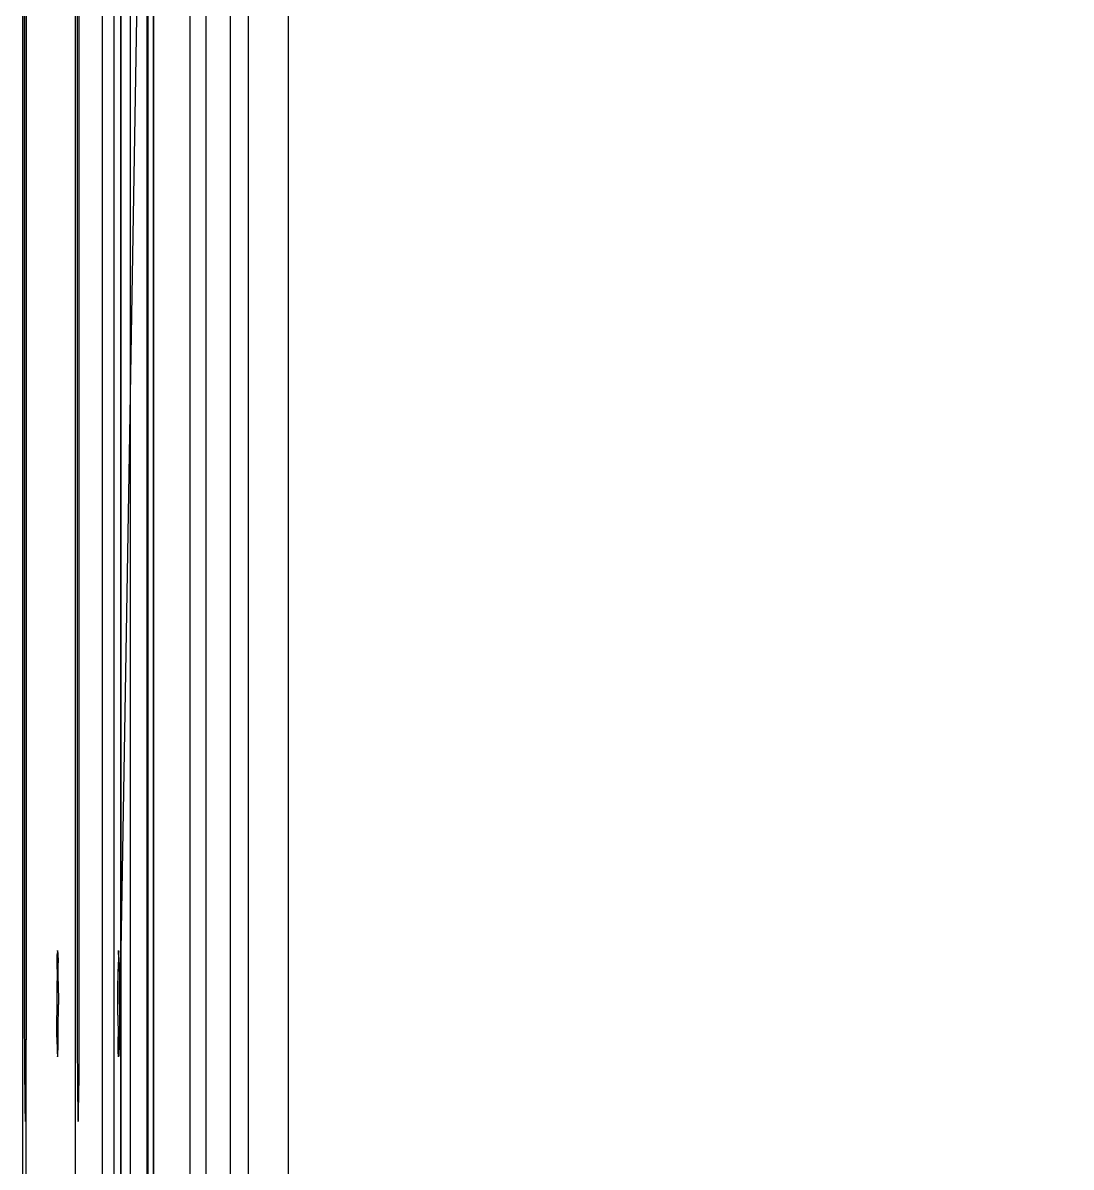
# Model space of a CAD drawing. Extents: x 2903 to 3133, y -1117 to -811.
# Drawn here: x 2903.1 to 2972.4, y -962 to -886.4 of the extents above; entities that cross this region are included whole.
import ezdxf

# ---------------------------------------------------------------- set-up
doc = ezdxf.new("R2010")
doc.units = 0
doc.header["$MEASUREMENT"] = 0
for name, color, linetype in [('Layer1', 252, 'CONTINUOUS'), ('Layer2', 252, 'CONTINUOUS'), ('Layer3', 254, 'CONTINUOUS')]:
    doc.layers.add(name, color=color, linetype=linetype)

msp = doc.modelspace()

# ---------------------------------------------------------------- linework, layer by layer
at = {"layer": 'Layer1', "linetype": 'Continuous'}
for points, invisible_edges in [([(2903.231, -950.97, 219.993), (2903.231, -813.881, 219.993), (2903.305, -813.881, 220.379), (2903.305, -950.97, 220.379)], 15), ([(2903.305, -950.97, 220.379), (2903.305, -813.881, 220.379), (2903.522, -813.881, 220.708), (2903.522, -950.97, 220.708)], 15), ([(2903.849, -950.97, 220.928), (2903.522, -950.97, 220.708), (2903.522, -813.881, 220.708), (2903.849, -813.881, 220.928)], 15), ([(2903.849, -813.881, 220.928), (2904.235, -813.881, 221.005), (2904.235, -950.97, 221.005), (2903.849, -950.97, 220.928)], 15), ([(2904.235, -813.881, 221.005), (2909.609, -845.086, 221.005), (2909.609, -1082.669, 221.005), (2904.235, -1113.873, 221.005)], 15), ([(2904.235, -950.97, 221.005), (2908.233, -950.97, 221.005), (2908.233, -813.881, 221.005), (2904.235, -813.881, 221.005)], 15), ([(2903.371, -829.869, 203.928), (2903.231, -829.869, 219.993), (2903.231, -950.97, 219.993), (2903.371, -950.97, 203.928)], 5), ([(2903.508, -829.816, 203.429), (2903.371, -829.869, 203.928), (2903.508, -950.97, 203.429), (2903.668, -950.97, 203.223)], 15), ([(2903.508, -950.97, 203.429), (2903.371, -950.97, 203.928), (2903.371, -829.869, 203.928)], 15), ([(2903.876, -829.778, 203.065), (2903.508, -829.816, 203.429), (2904.007, -950.97, 203.002), (2904.375, -950.97, 202.932)], 15), ([(2904.007, -950.97, 203.002), (2903.876, -950.97, 203.065), (2903.508, -829.816, 203.429)], 15), ([(2903.508, -829.816, 203.429), (2903.876, -950.97, 203.065), (2903.668, -950.97, 203.223)], 15), ([(2904.375, -950.97, 202.932), (2907.238, -949.619, 202.932), (2904.375, -829.763, 202.932), (2903.876, -829.778, 203.065)], 15), ([(2907.238, -949.619, 202.932), (2909.089, -949.619, 202.932), (2909.089, -829.763, 202.932), (2904.375, -829.763, 202.932)], 15), ([(2906.864, -829.869, 203.928), (2906.724, -829.869, 219.993), (2906.724, -950.97, 219.993), (2906.864, -950.97, 203.928)], 5), ([(2939.888, -831.975, 2.257), (2920.979, -964.024, 2.257), (2920.98, -926.121, 2.257)], 15), ([(2939.888, -831.975, 2.257), (2939.888, -1095.783, 2.257), (2920.979, -964.024, 2.257)], 15), ([(2939.888, -831.975, 2.257), (2920.98, -926.121, 2.257), (2920.983, -849.929, 2.257)], 15), ([(2939.888, -1095.783, 2.257), (2939.888, -831.975, 2.257), (2959.809, -831.975, 2.257)], 15), ([(2959.809, -831.975, 2.257), (2959.809, -1095.783, 2.257), (2939.888, -1095.783, 2.257)], 15), ([(2959.809, -1095.783, 2.257), (3018.231, -831.974, 2.257), (2959.809, -831.975, 2.257)], 15), ([(3018.231, -831.974, 2.257), (3018.231, -1095.783, 2.257), (2959.809, -1095.783, 2.257)], 15), ([(2913.652, -1087.048, 130.484), (2911.752, -1084.537, 192.624), (2911.752, -843.256, 192.624), (2913.652, -840.821, 130.482)], 15), ([(2914.739, -843.13, 127.493), (2913.652, -840.821, 130.482), (2913.652, -1087.048, 130.484), (2914.739, -1084.623, 127.493)], 15), ([(2909.337, -1082.669, 202.631), (2909.337, -845.086, 202.631), (2904.644, -843.881, 202.631)], 15), ([(2909.337, -845.086, 202.631), (2911.752, -843.256, 192.624), (2911.752, -1084.537, 192.624), (2909.337, -1082.669, 202.631)], 15), ([(2916.297, -845.741, 88.684), (2916.297, -1082.011, 88.684), (2914.739, -1084.623, 127.493), (2914.739, -843.13, 127.493)], 15), ([(2908.233, -950.97, 221.005), (2908.62, -950.97, 220.928), (2908.583, -844.705, 220.943), (2908.233, -844.705, 221.005)], 15), ([(2908.583, -844.705, 220.943), (2908.946, -844.705, 220.708), (2908.946, -950.97, 220.708), (2908.62, -950.97, 220.928)], 15), ([(2908.946, -950.97, 220.708), (2909.164, -950.97, 220.38), (2909.178, -844.705, 220.342), (2908.946, -844.705, 220.708)], 15), ([(2909.178, -844.705, 220.342), (2909.237, -844.705, 219.993), (2909.237, -950.97, 219.993), (2909.164, -950.97, 220.379)], 15), ([(2909.467, -947.693, 212.038), (2909.333, -947.693, 202.361), (2909.337, -845.086, 202.631), (2911.345, -845.087, 221.005)], 15), ([(2911.345, -845.087, 221.005), (2909.609, -947.694, 221.005), (2909.467, -947.693, 212.038)], 15), ([(2909.609, -845.086, 221.005), (2911.345, -845.087, 221.005), (2909.609, -947.694, 221.005)], 13), ([(2917.454, -1081.653, 84.87), (2916.297, -1082.011, 88.684), (2916.297, -845.741, 88.684), (2917.454, -846.099, 84.87)], 15), ([(2918.986, -1079.086, 46.709), (2918.986, -848.667, 46.709), (2917.454, -846.099, 84.87), (2917.454, -1081.653, 84.87)], 15), ([(2920.25, -848.536, 42.807), (2918.986, -848.667, 46.709), (2918.986, -1079.086, 46.709), (2920.25, -1079.217, 42.807)], 15), ([(2920.25, -848.536, 42.691), (2920.25, -1079.217, 42.691), (2920.983, -1077.826, 21.083), (2920.983, -849.926, 21.083)], 15), ([(2920.983, -849.926, 2.257), (2920.983, -1077.826, 2.257), (2920.983, -1077.826, 21.083), (2920.983, -849.926, 21.083)], 15), ([(2909.427, -948.929, 209.365), (2905.393, -948.941, 209.365), (2905.412, -947.971, 210.705), (2909.447, -947.959, 210.705)], 5), ([(2905.412, -947.971, 210.705), (2909.447, -947.959, 210.705), (2909.466, -947.696, 212.037), (2905.432, -947.708, 212.037)], 5), ([(2909.466, -947.696, 212.037), (2909.48, -947.816, 212.948), (2905.446, -947.828, 212.948), (2905.432, -947.708, 212.037)], 10), ([(2909.48, -947.816, 212.948), (2905.446, -947.828, 212.948), (2905.465, -948.507, 214.267), (2909.5, -948.494, 214.267)], 5), ([(2905.843, -980.376, 202.631), (2905.923, -977.625, 208.608), (2905.923, -950.445, 208.608), (2905.84, -947.693, 202.361)], 15), ([(2906.116, -980.352, 221.005), (2906.116, -947.694, 221.005), (2906.026, -951.164, 215.552), (2906.026, -976.906, 215.552)], 15), ([(2909.337, -980.376, 202.631), (2909.416, -977.625, 208.608), (2909.416, -950.445, 208.608), (2909.333, -947.693, 202.361)], 15), ([(2909.333, -947.693, 202.361), (2909.333, -947.693, 202.361), (2909.416, -950.445, 208.608), (2909.427, -949.007, 209.298)], 15), ([(2909.467, -947.693, 212.038), (2909.444, -948.061, 210.472), (2909.427, -949.007, 209.298), (2909.333, -947.693, 202.361)], 15), ([(2909.467, -947.693, 212.038), (2909.48, -947.795, 212.876), (2909.499, -948.474, 214.247), (2909.609, -947.694, 221.005)], 15), ([(2909.499, -948.474, 214.247), (2909.513, -949.559, 215.141), (2909.519, -951.164, 215.552), (2909.609, -947.694, 221.005)], 15), ([(2909.609, -980.352, 221.005), (2909.609, -947.694, 221.005), (2909.519, -951.164, 215.552), (2909.519, -976.906, 215.552)], 14), ([(2905.393, -948.941, 209.365), (2905.381, -950.457, 208.608), (2909.416, -950.445, 208.608), (2909.427, -948.929, 209.365)], 10), ([(2909.5, -948.494, 214.267), (2909.514, -949.726, 215.223), (2905.479, -949.738, 215.223), (2905.465, -948.507, 214.267)], 10), ([(2907.237, -952.208, 203.018), (2907.238, -949.619, 202.932), (2904.375, -950.97, 202.932), (2904.374, -952.734, 203.111)], 15), ([(2909.519, -951.254, 215.551), (2909.514, -949.726, 215.223), (2905.479, -949.738, 215.223), (2905.484, -951.266, 215.551)], 10), ([(2909.089, -952.613, 202.981), (2907.237, -952.208, 203.018), (2909.089, -949.619, 202.932)], 15), ([(2907.237, -952.208, 203.018), (2907.237, -952.208, 203.018), (2909.089, -949.619, 202.932)], 15), ([(2907.237, -952.208, 203.018), (2907.238, -949.619, 202.932), (2909.089, -949.619, 202.932)], 15), ([(2905.381, -950.457, 208.608), (2905.381, -951.985, 208.607), (2909.416, -951.973, 208.607), (2909.416, -950.445, 208.608)], 10), ([(2903.305, -950.97, 220.379), (2903.231, -950.97, 219.993), (2903.232, -952.687, 219.807), (2903.3, -952.61, 220.199)], 15), ([(2903.231, -950.97, 219.993), (2903.232, -952.687, 219.807), (2903.369, -952.767, 204.131), (2903.371, -950.97, 203.928)], 10), ([(2903.522, -950.97, 220.708), (2903.305, -950.97, 220.379), (2903.3, -952.61, 220.199), (2903.523, -952.677, 220.536)], 15), ([(2903.369, -952.767, 204.131), (2903.371, -950.97, 203.928), (2903.443, -952.61, 203.726)], 15), ([(2903.443, -952.61, 203.726), (2903.371, -950.97, 203.928), (2903.508, -950.97, 203.429)], 15), ([(2903.443, -952.61, 203.726), (2903.508, -950.97, 203.429), (2903.667, -952.676, 203.396)], 15), ([(2903.668, -950.97, 203.223), (2903.508, -950.97, 203.429), (2903.667, -952.676, 203.396)], 15), ([(2903.849, -950.97, 220.928), (2903.865, -952.721, 220.757), (2903.523, -952.677, 220.536), (2903.522, -950.97, 220.708)], 15), ([(2903.876, -950.97, 203.065), (2903.667, -952.676, 203.396), (2904.006, -952.72, 203.179)], 15), ([(2903.667, -952.676, 203.396), (2903.668, -950.97, 203.223), (2903.876, -950.97, 203.065)], 15), ([(2904.235, -950.97, 221.005), (2904.236, -952.734, 220.827), (2903.865, -952.721, 220.757), (2903.849, -950.97, 220.928)], 15), ([(2904.006, -952.72, 203.179), (2903.876, -950.97, 203.065), (2904.007, -950.97, 203.002)], 15), ([(2904.007, -950.97, 203.002), (2904.006, -952.72, 203.179), (2904.374, -952.734, 203.111)], 15), ([(2904.007, -950.97, 203.002), (2904.375, -950.97, 202.932), (2904.374, -952.734, 203.111)], 15), ([(2908.233, -950.97, 221.005), (2908.232, -952.734, 220.827), (2904.236, -952.734, 220.827), (2904.235, -950.97, 221.005)], 15), ([(2909.519, -951.254, 215.551), (2909.513, -952.859, 215.141), (2905.478, -952.871, 215.141), (2905.484, -951.266, 215.551)], 10), ([(2906.021, -952.692, 215.223), (2906.026, -951.164, 215.552), (2906.026, -976.882, 215.552), (2906.021, -975.354, 215.223)], 15), ([(2906.724, -950.97, 219.993), (2906.726, -952.687, 219.807), (2906.862, -952.767, 204.131), (2906.864, -950.97, 203.928)], 10), ([(2908.62, -950.97, 220.928), (2908.603, -952.721, 220.757), (2908.232, -952.734, 220.827), (2908.233, -950.97, 221.005)], 15), ([(2908.946, -950.97, 220.708), (2908.945, -952.677, 220.536), (2908.603, -952.721, 220.757), (2908.62, -950.97, 220.928)], 15), ([(2908.945, -952.677, 220.536), (2909.168, -952.61, 220.199), (2909.164, -950.97, 220.379), (2908.946, -950.97, 220.708)], 15), ([(2909.168, -952.61, 220.199), (2909.236, -952.687, 219.807), (2909.237, -950.97, 219.993), (2909.164, -950.97, 220.379)], 15), ([(2909.514, -952.692, 215.223), (2909.519, -951.164, 215.552), (2909.519, -976.882, 215.552), (2909.514, -975.354, 215.223)], 15), ([(2909.416, -951.973, 208.607), (2909.427, -953.411, 209.298), (2905.392, -953.423, 209.298), (2905.381, -951.985, 208.607)], 10), ([(2905.934, -974.58, 209.366), (2905.923, -976.096, 208.608), (2905.923, -951.973, 208.608), (2905.934, -953.489, 209.366)], 15), ([(2909.427, -974.58, 209.366), (2909.416, -976.096, 208.608), (2909.416, -951.973, 208.608), (2909.427, -953.489, 209.366)], 15), ([(2903.3, -952.61, 220.199), (2903.232, -952.687, 219.807), (2903.238, -954.401, 219.223), (2903.304, -954.185, 219.717)], 15), ([(2903.232, -952.687, 219.807), (2903.238, -954.401, 219.223), (2903.364, -954.475, 204.733), (2903.369, -952.767, 204.131)], 10), ([(2903.304, -954.185, 219.717), (2903.527, -954.316, 220.034), (2903.523, -952.677, 220.536), (2903.3, -952.61, 220.199)], 15), ([(2903.364, -954.475, 204.733), (2903.438, -954.184, 204.207), (2903.369, -952.767, 204.131)], 15), ([(2903.438, -954.184, 204.207), (2903.369, -952.767, 204.131), (2903.443, -952.61, 203.726)], 15), ([(2903.663, -954.313, 203.896), (2903.438, -954.184, 204.207), (2903.443, -952.61, 203.726)], 15), ([(2903.663, -954.313, 203.896), (2903.443, -952.61, 203.726), (2903.667, -952.676, 203.396)], 15), ([(2903.527, -954.316, 220.034), (2903.869, -954.401, 220.243), (2903.865, -952.721, 220.757), (2903.523, -952.677, 220.536)], 15), ([(2903.667, -952.676, 203.396), (2903.663, -954.313, 203.896), (2904.002, -954.399, 203.693)], 15), ([(2904.002, -954.399, 203.693), (2903.667, -952.676, 203.396), (2904.006, -952.72, 203.179)], 15), ([(2903.865, -952.721, 220.757), (2904.236, -952.734, 220.827), (2904.24, -954.427, 220.309), (2903.869, -954.401, 220.243)], 15), ([(2904.002, -954.399, 203.693), (2904.372, -953.421, 203.278), (2904.006, -952.72, 203.179)], 15), ([(2904.372, -953.421, 203.278), (2904.006, -952.72, 203.179), (2904.374, -952.734, 203.111)], 15), ([(2908.232, -952.734, 220.827), (2908.228, -954.427, 220.309), (2904.24, -954.427, 220.309), (2904.236, -952.734, 220.827)], 15), ([(2907.237, -952.208, 203.018), (2904.374, -952.734, 203.111), (2904.372, -953.421, 203.278), (2907.235, -953.423, 203.272)], 15), ([(2906.021, -975.354, 215.223), (2906.006, -974.122, 214.268), (2906.006, -953.923, 214.268), (2906.021, -952.692, 215.223)], 15), ([(2906.726, -952.687, 219.807), (2906.731, -954.401, 219.223), (2906.857, -954.475, 204.733), (2906.862, -952.767, 204.131)], 10), ([(2907.228, -955.331, 204.054), (2908.102, -955.331, 204.054), (2909.089, -952.613, 202.981), (2907.232, -954.345, 203.586)], 15), ([(2909.089, -952.613, 202.981), (2907.235, -953.423, 203.272), (2907.232, -954.345, 203.586)], 15), ([(2907.235, -953.423, 203.272), (2907.237, -952.208, 203.018), (2909.089, -952.613, 202.981)], 15), ([(2908.102, -955.331, 204.054), (2908.209, -955.325, 204.058), (2908.606, -955.194, 204.135), (2909.089, -952.613, 202.981)], 15), ([(2908.599, -954.401, 220.243), (2908.228, -954.427, 220.309), (2908.232, -952.734, 220.827), (2908.603, -952.721, 220.757)], 15), ([(2908.945, -952.677, 220.536), (2908.603, -952.721, 220.757), (2908.599, -954.401, 220.243), (2908.941, -954.316, 220.034)], 15), ([(2908.606, -955.194, 204.135), (2908.813, -955.032, 204.23), (2908.955, -954.85, 204.337), (2909.089, -952.613, 202.981)], 15), ([(2909.168, -952.61, 220.199), (2908.945, -952.677, 220.536), (2908.941, -954.316, 220.034), (2909.164, -954.185, 219.717)], 15), ([(2908.955, -954.85, 204.337), (2909.104, -954.309, 204.655), (2909.089, -952.613, 202.981)], 15), ([(2909.164, -954.185, 219.717), (2909.231, -954.401, 219.223), (2909.236, -952.687, 219.807), (2909.168, -952.61, 220.199)], 15), ([(2909.514, -975.354, 215.223), (2909.5, -974.122, 214.268), (2909.5, -953.923, 214.268), (2909.514, -952.692, 215.223)], 15), ([(2904.002, -954.399, 203.693), (2904.372, -953.421, 203.278), (2904.37, -954.427, 203.628)], 15), ([(2904.37, -954.427, 203.628), (2907.232, -954.345, 203.586), (2907.235, -953.423, 203.272), (2904.372, -953.421, 203.278)], 15), ([(2909.444, -954.357, 210.472), (2909.427, -953.411, 209.298), (2905.392, -953.423, 209.298), (2905.409, -954.369, 210.472)], 10), ([(2909.513, -952.859, 215.141), (2909.499, -953.944, 214.246), (2905.465, -953.956, 214.246), (2905.478, -952.871, 215.141)], 10), ([(2905.934, -974.556, 209.366), (2905.954, -973.586, 210.706), (2905.954, -954.459, 210.706), (2905.934, -953.489, 209.366)], 15), ([(2909.427, -974.556, 209.366), (2909.447, -973.586, 210.706), (2909.447, -954.459, 210.706), (2909.427, -953.489, 209.366)], 15), ([(2903.304, -954.185, 219.717), (2903.238, -954.401, 219.223), (2903.246, -955.94, 218.27), (2903.311, -955.638, 218.944)], 15), ([(2903.527, -954.316, 220.034), (2903.304, -954.185, 219.717), (2903.311, -955.638, 218.944), (2903.534, -955.827, 219.23)], 15), ([(2903.438, -954.184, 204.207), (2903.364, -954.475, 204.733), (2903.356, -956.004, 205.701), (2903.432, -955.636, 204.98)], 15), ([(2903.438, -954.184, 204.207), (2903.432, -955.636, 204.98), (2903.656, -955.824, 204.7), (2903.663, -954.313, 203.896)], 15), ([(2909.48, -954.623, 212.876), (2905.445, -954.635, 212.876), (2905.465, -953.956, 214.246), (2909.499, -953.944, 214.246)], 5), ([(2905.987, -954.602, 212.948), (2906.006, -953.923, 214.268), (2906.006, -974.122, 214.268), (2905.987, -973.444, 212.948)], 15), ([(2908.934, -955.827, 219.23), (2909.157, -955.638, 218.944), (2909.164, -954.185, 219.717), (2908.941, -954.316, 220.034)], 15), ([(2909.157, -955.638, 218.944), (2909.222, -955.94, 218.27), (2909.231, -954.401, 219.223), (2909.164, -954.185, 219.717)], 15), ([(2909.48, -954.602, 212.948), (2909.5, -953.923, 214.268), (2909.5, -974.122, 214.268), (2909.48, -973.444, 212.948)], 15), ([(2903.238, -954.401, 219.223), (2903.246, -955.94, 218.27), (2903.356, -956.004, 205.701), (2903.364, -954.475, 204.733)], 10), ([(2903.869, -954.401, 220.243), (2903.527, -954.316, 220.034), (2903.534, -955.827, 219.23), (2903.876, -955.951, 219.418)], 15), ([(2903.656, -955.824, 204.7), (2903.995, -955.949, 204.517), (2904.002, -954.399, 203.693), (2903.663, -954.313, 203.896)], 15), ([(2904.247, -955.989, 219.478), (2904.24, -954.427, 220.309), (2903.869, -954.401, 220.243), (2903.876, -955.951, 219.418)], 15), ([(2903.995, -955.949, 204.517), (2904.363, -955.989, 204.46), (2904.37, -954.427, 203.628), (2904.002, -954.399, 203.693)], 15), ([(2908.222, -955.989, 219.478), (2908.228, -954.427, 220.309), (2904.24, -954.427, 220.309), (2904.247, -955.989, 219.478)], 15), ([(2907.228, -955.331, 204.054), (2904.363, -955.989, 204.46), (2904.37, -954.427, 203.628), (2907.232, -954.345, 203.586)], 15), ([(2909.467, -954.725, 212.037), (2909.444, -954.357, 210.472), (2905.409, -954.369, 210.472), (2905.432, -954.737, 212.037)], 10), ([(2905.432, -954.737, 212.037), (2905.445, -954.635, 212.876), (2909.48, -954.623, 212.876), (2909.467, -954.725, 212.037)], 10), ([(2905.954, -954.459, 210.706), (2905.973, -954.722, 212.038), (2905.973, -973.324, 212.038), (2905.954, -973.586, 210.706)], 15), ([(2905.973, -973.324, 212.038), (2905.987, -973.444, 212.948), (2905.987, -954.602, 212.948), (2905.973, -954.722, 212.038)], 15), ([(2906.731, -954.401, 219.223), (2906.739, -955.94, 218.27), (2906.849, -956.004, 205.701), (2906.857, -954.475, 204.733)], 10), ([(2908.593, -955.951, 219.418), (2908.599, -954.401, 220.243), (2908.228, -954.427, 220.309), (2908.222, -955.989, 219.478)], 15), ([(2908.812, -955.781, 204.669), (2908.473, -955.904, 204.485), (2908.606, -955.194, 204.135), (2908.813, -955.032, 204.23)], 15), ([(2908.593, -955.951, 219.418), (2908.934, -955.827, 219.23), (2908.941, -954.316, 220.034), (2908.599, -954.401, 220.243)], 15), ([(2909.036, -955.594, 204.95), (2908.812, -955.781, 204.669), (2908.813, -955.032, 204.23), (2908.955, -954.85, 204.337)], 15), ([(2909.112, -955.879, 205.603), (2909.104, -954.309, 204.655), (2908.955, -954.85, 204.337)], 15), ([(2909.112, -955.879, 205.603), (2909.036, -955.594, 204.95), (2908.955, -954.85, 204.337)], 15), ([(2909.447, -954.459, 210.706), (2909.466, -954.722, 212.038), (2909.466, -973.324, 212.038), (2909.447, -973.586, 210.706)], 15), ([(2909.466, -973.324, 212.038), (2909.48, -973.444, 212.948), (2909.48, -954.602, 212.948), (2909.466, -954.722, 212.038)], 15), ([(2903.311, -955.638, 218.944), (2903.246, -955.94, 218.27), (2903.257, -957.227, 216.997)], 15), ([(2903.311, -955.638, 218.944), (2903.32, -956.912, 217.903), (2903.331, -957.953, 216.627), (2903.257, -957.227, 216.997)], 15), ([(2903.311, -955.638, 218.944), (2903.534, -955.827, 219.23), (2903.543, -957.153, 218.146), (2903.32, -956.912, 217.903)], 15), ([(2903.423, -956.91, 206.021), (2903.356, -956.004, 205.701), (2903.432, -955.636, 204.98)], 15), ([(2903.656, -955.824, 204.7), (2903.647, -957.15, 205.782), (2903.423, -956.91, 206.021), (2903.432, -955.636, 204.98)], 15), ([(2908.105, -955.944, 204.428), (2908.102, -955.331, 204.054), (2904.363, -955.989, 204.46), (2904.354, -957.36, 205.579)], 15), ([(2908.102, -955.331, 204.054), (2907.228, -955.331, 204.054), (2904.363, -955.989, 204.46)], 15), ([(2908.105, -955.944, 204.428), (2908.102, -955.331, 204.054), (2908.209, -955.325, 204.058)], 15), ([(2908.473, -955.904, 204.485), (2908.105, -955.944, 204.428), (2908.209, -955.325, 204.058), (2908.606, -955.194, 204.135)], 15), ([(2908.473, -955.904, 204.485), (2908.812, -955.781, 204.669), (2908.822, -957.15, 205.782), (2908.482, -957.308, 205.627)], 15), ([(2909.036, -955.594, 204.95), (2909.046, -956.91, 206.021), (2908.822, -957.15, 205.782), (2908.812, -955.781, 204.669)], 15), ([(2909.148, -956.912, 217.903), (2908.925, -957.153, 218.146), (2908.934, -955.827, 219.23), (2909.157, -955.638, 218.944)], 15), ([(2909.036, -955.594, 204.95), (2909.036, -955.594, 204.95), (2909.112, -955.879, 205.603), (2909.046, -956.91, 206.021)], 15), ([(2909.211, -957.227, 216.997), (2909.137, -957.953, 216.627), (2909.148, -956.912, 217.903), (2909.157, -955.638, 218.944)], 15), ([(2909.211, -957.227, 216.997), (2909.211, -957.227, 216.997), (2909.222, -955.94, 218.27), (2909.157, -955.638, 218.944)], 15), ([(2903.246, -955.94, 218.27), (2903.257, -957.227, 216.997), (2903.344, -957.278, 206.988), (2903.356, -956.004, 205.701)], 10), ([(2903.344, -957.278, 206.988), (2903.412, -957.951, 207.295), (2903.423, -956.91, 206.021), (2903.356, -956.004, 205.701)], 15), ([(2903.534, -955.827, 219.23), (2903.876, -955.951, 219.418), (2903.885, -957.311, 218.307), (2903.543, -957.153, 218.146)], 15), ([(2903.986, -957.308, 205.627), (2903.647, -957.15, 205.782), (2903.656, -955.824, 204.7), (2903.995, -955.949, 204.517)], 15), ([(2903.876, -955.951, 219.418), (2904.247, -955.989, 219.478), (2904.255, -957.36, 218.359), (2903.885, -957.311, 218.307)], 15), ([(2904.363, -955.989, 204.46), (2903.995, -955.949, 204.517), (2903.986, -957.308, 205.627), (2904.354, -957.36, 205.579)], 15), ([(2904.255, -957.36, 218.359), (2904.247, -955.989, 219.478), (2908.222, -955.989, 219.478), (2908.213, -957.36, 218.359)], 15), ([(2904.354, -957.36, 205.579), (2904.344, -958.479, 206.951), (2908.114, -957.36, 205.579), (2908.105, -955.944, 204.428)], 15), ([(2906.739, -955.94, 218.27), (2906.75, -957.227, 216.997), (2906.837, -957.278, 206.988), (2906.849, -956.004, 205.701)], 10), ([(2908.114, -957.36, 205.579), (2908.482, -957.308, 205.627), (2908.473, -955.904, 204.485), (2908.105, -955.944, 204.428)], 15), ([(2908.584, -957.311, 218.307), (2908.213, -957.36, 218.359), (2908.222, -955.989, 219.478), (2908.593, -955.951, 219.418)], 15), ([(2908.925, -957.153, 218.146), (2908.584, -957.311, 218.307), (2908.593, -955.951, 219.418), (2908.934, -955.827, 219.23)], 15), ([(2909.112, -955.879, 205.603), (2909.046, -956.91, 206.021), (2909.057, -957.951, 207.295), (2909.124, -957.278, 206.988)], 15), ([(2903.257, -957.227, 216.997), (2903.331, -957.953, 216.627), (2903.344, -958.725, 215.173), (2903.27, -958.196, 215.467)], 15), ([(2903.257, -957.227, 216.997), (2903.27, -958.196, 215.467), (2903.331, -958.232, 208.527), (2903.344, -957.278, 206.988)], 10), ([(2903.32, -956.912, 217.903), (2903.543, -957.153, 218.146), (2903.554, -958.236, 216.819), (2903.331, -957.953, 216.627)], 15), ([(2903.399, -958.724, 208.749), (2903.331, -958.232, 208.527), (2903.344, -957.278, 206.988), (2903.412, -957.951, 207.295)], 15), ([(2903.412, -957.951, 207.295), (2903.636, -958.233, 207.109), (2903.647, -957.15, 205.782), (2903.423, -956.91, 206.021)], 15), ([(2903.543, -957.153, 218.146), (2903.885, -957.311, 218.307), (2903.895, -958.421, 216.946), (2903.554, -958.236, 216.819)], 15), ([(2903.636, -958.233, 207.109), (2903.975, -958.419, 206.987), (2903.986, -957.308, 205.627), (2903.647, -957.15, 205.782)], 15), ([(2904.344, -958.479, 206.951), (2903.975, -958.419, 206.987), (2903.986, -957.308, 205.627), (2904.354, -957.36, 205.579)], 15), ([(2906.75, -957.227, 216.997), (2906.763, -958.196, 215.467), (2906.824, -958.232, 208.527), (2906.837, -957.278, 206.988)], 10), ([(2908.114, -957.36, 205.579), (2908.482, -957.308, 205.627), (2908.493, -958.419, 206.987), (2908.124, -958.479, 206.951)], 15), ([(2908.822, -957.15, 205.782), (2908.482, -957.308, 205.627), (2908.493, -958.419, 206.987), (2908.833, -958.233, 207.109)], 15), ([(2908.914, -958.236, 216.819), (2908.573, -958.421, 216.946), (2908.584, -957.311, 218.307), (2908.925, -957.153, 218.146)], 15), ([(2909.046, -956.91, 206.021), (2908.822, -957.15, 205.782), (2908.833, -958.233, 207.109), (2909.057, -957.951, 207.295)], 15), ([(2909.137, -957.953, 216.627), (2908.914, -958.236, 216.819), (2908.925, -957.153, 218.146), (2909.148, -956.912, 217.903)], 15), ([(2909.057, -957.951, 207.295), (2909.124, -957.278, 206.988), (2909.137, -958.232, 208.527), (2909.069, -958.724, 208.749)], 15), ([(2909.198, -958.196, 215.467), (2909.125, -958.725, 215.173), (2909.137, -957.953, 216.627), (2909.211, -957.227, 216.997)], 15), ([(2903.554, -958.236, 216.819), (2903.331, -957.953, 216.627), (2903.344, -958.725, 215.173), (2903.567, -959.04, 215.305)], 15), ([(2903.399, -958.724, 208.749), (2903.623, -959.038, 208.621), (2903.636, -958.233, 207.109), (2903.412, -957.951, 207.295)], 15), ([(2903.885, -957.311, 218.307), (2904.255, -957.36, 218.359), (2904.266, -958.479, 216.987), (2903.895, -958.421, 216.946)], 15), ([(2908.213, -957.36, 218.359), (2908.202, -958.479, 216.987), (2904.266, -958.479, 216.987), (2904.255, -957.36, 218.359)], 15), ([(2908.114, -957.36, 205.579), (2908.124, -958.479, 206.951), (2904.344, -958.479, 206.951)], 15), ([(2908.573, -958.421, 216.946), (2908.202, -958.479, 216.987), (2908.213, -957.36, 218.359), (2908.584, -957.311, 218.307)], 15), ([(2909.057, -957.951, 207.295), (2908.833, -958.233, 207.109), (2908.845, -959.038, 208.621), (2909.069, -958.724, 208.749)], 15), ([(2908.901, -959.04, 215.305), (2909.125, -958.725, 215.173), (2909.137, -957.953, 216.627), (2908.914, -958.236, 216.819)], 15), ([(2903.27, -958.196, 215.467), (2903.344, -958.725, 215.173), (2903.357, -959.206, 213.598), (2903.285, -958.798, 213.76)], 15), ([(2903.27, -958.196, 215.467), (2903.285, -958.798, 213.76), (2903.316, -958.816, 210.241), (2903.331, -958.232, 208.527)], 10), ([(2903.285, -958.798, 213.76), (2903.357, -959.206, 213.598), (2903.371, -959.372, 211.961), (2903.301, -959.002, 211.96)], 15), ([(2903.285, -958.798, 213.76), (2903.301, -959.002, 211.96), (2903.316, -958.816, 210.241)], 12), ([(2903.301, -959.002, 211.96), (2903.371, -959.372, 211.961), (2903.386, -959.206, 210.323), (2903.316, -958.816, 210.241)], 15), ([(2903.386, -959.206, 210.323), (2903.316, -958.816, 210.241), (2903.331, -958.232, 208.527), (2903.399, -958.724, 208.749)], 15), ([(2903.344, -958.725, 215.173), (2903.567, -959.04, 215.305), (2903.581, -959.54, 213.667), (2903.357, -959.206, 213.598)], 15), ([(2903.386, -959.206, 210.323), (2903.609, -959.539, 210.259), (2903.623, -959.038, 208.621), (2903.399, -958.724, 208.749)], 15), ([(2903.554, -958.236, 216.819), (2903.895, -958.421, 216.946), (2903.908, -959.246, 215.394), (2903.567, -959.04, 215.305)], 15), ([(2903.963, -959.244, 208.538), (2903.975, -958.419, 206.987), (2903.636, -958.233, 207.109), (2903.623, -959.038, 208.621)], 15), ([(2904.266, -958.479, 216.987), (2903.895, -958.421, 216.946), (2903.908, -959.246, 215.394), (2904.278, -959.31, 215.424)], 15), ([(2904.332, -959.31, 208.514), (2903.963, -959.244, 208.538), (2903.975, -958.419, 206.987), (2904.344, -958.479, 206.951)], 15), ([(2904.266, -958.479, 216.987), (2904.278, -959.31, 215.424), (2908.19, -959.31, 215.424), (2908.202, -958.479, 216.987)], 15), ([(2904.332, -959.31, 208.514), (2904.344, -958.479, 206.951), (2908.124, -958.479, 206.951), (2908.137, -959.31, 208.514)], 15), ([(2906.763, -958.196, 215.467), (2906.778, -958.798, 213.76), (2906.809, -958.816, 210.241), (2906.824, -958.232, 208.527)], 10), ([(2906.778, -958.798, 213.76), (2906.794, -959.002, 211.96), (2906.809, -958.816, 210.241)], 12), ([(2908.124, -958.479, 206.951), (2908.493, -958.419, 206.987), (2908.505, -959.244, 208.538), (2908.137, -959.31, 208.514)], 15), ([(2908.19, -959.31, 215.424), (2908.56, -959.246, 215.394), (2908.573, -958.421, 216.946), (2908.202, -958.479, 216.987)], 15), ([(2908.845, -959.038, 208.621), (2908.833, -958.233, 207.109), (2908.493, -958.419, 206.987), (2908.505, -959.244, 208.538)], 15), ([(2908.901, -959.04, 215.305), (2908.56, -959.246, 215.394), (2908.573, -958.421, 216.946), (2908.914, -958.236, 216.819)], 15), ([(2909.069, -958.724, 208.749), (2908.845, -959.038, 208.621), (2908.859, -959.539, 210.259), (2909.083, -959.206, 210.323)], 15), ([(2909.111, -959.206, 213.598), (2908.888, -959.54, 213.667), (2908.901, -959.04, 215.305), (2909.125, -958.725, 215.173)], 15), ([(2909.069, -958.724, 208.749), (2909.137, -958.232, 208.527), (2909.152, -958.816, 210.241), (2909.083, -959.206, 210.323)], 15), ([(2909.152, -958.816, 210.241), (2909.083, -959.206, 210.323), (2909.097, -959.372, 211.961), (2909.167, -959.002, 211.96)], 15), ([(2909.167, -959.002, 211.96), (2909.097, -959.372, 211.961), (2909.111, -959.206, 213.598), (2909.183, -958.798, 213.76)], 15), ([(2909.183, -958.798, 213.76), (2909.111, -959.206, 213.598), (2909.125, -958.725, 215.173), (2909.198, -958.196, 215.467)], 15), ([(2903.357, -959.206, 213.598), (2903.581, -959.54, 213.667), (2903.595, -959.712, 211.963), (2903.371, -959.372, 211.961)], 15), ([(2903.386, -959.206, 210.323), (2903.609, -959.539, 210.259), (2903.595, -959.712, 211.963), (2903.371, -959.372, 211.961)], 15), ([(2903.908, -959.246, 215.394), (2903.567, -959.04, 215.305), (2903.581, -959.54, 213.667), (2903.921, -959.759, 213.713)], 15), ([(2903.921, -959.759, 213.713), (2903.581, -959.54, 213.667), (2903.595, -959.712, 211.963), (2903.935, -959.936, 211.966)], 15), ([(2903.595, -959.712, 211.963), (2903.935, -959.936, 211.966), (2903.949, -959.758, 210.218), (2903.609, -959.539, 210.259)], 15), ([(2903.949, -959.758, 210.218), (2903.609, -959.539, 210.259), (2903.623, -959.038, 208.621), (2903.963, -959.244, 208.538)], 15), ([(2903.908, -959.246, 215.394), (2904.278, -959.31, 215.424), (2904.291, -959.828, 213.73), (2903.921, -959.759, 213.713)], 15), ([(2903.963, -959.244, 208.538), (2904.332, -959.31, 208.514), (2904.319, -959.828, 210.208), (2903.949, -959.758, 210.218)], 15), ([(2904.291, -959.828, 213.73), (2904.278, -959.31, 215.424), (2908.19, -959.31, 215.424), (2908.177, -959.828, 213.73)], 15), ([(2904.319, -959.828, 210.208), (2908.15, -959.828, 210.208), (2908.137, -959.31, 208.514), (2904.332, -959.31, 208.514)], 15), ([(2908.519, -959.758, 210.218), (2908.15, -959.828, 210.208), (2908.137, -959.31, 208.514), (2908.505, -959.244, 208.538)], 15), ([(2908.547, -959.759, 213.713), (2908.177, -959.828, 213.73), (2908.19, -959.31, 215.424), (2908.56, -959.246, 215.394)], 15), ([(2908.505, -959.244, 208.538), (2908.845, -959.038, 208.621), (2908.859, -959.539, 210.259), (2908.519, -959.758, 210.218)], 15), ([(2908.859, -959.539, 210.259), (2908.519, -959.758, 210.218), (2908.533, -959.936, 211.966), (2908.873, -959.712, 211.963)], 15), ([(2908.533, -959.936, 211.966), (2908.873, -959.712, 211.963), (2908.888, -959.54, 213.667), (2908.547, -959.759, 213.713)], 15), ([(2908.547, -959.759, 213.713), (2908.888, -959.54, 213.667), (2908.901, -959.04, 215.305), (2908.56, -959.246, 215.394)], 15), ([(2909.097, -959.372, 211.961), (2908.873, -959.712, 211.963), (2908.859, -959.539, 210.259), (2909.083, -959.206, 210.323)], 15), ([(2909.097, -959.372, 211.961), (2908.873, -959.712, 211.963), (2908.888, -959.54, 213.667), (2909.111, -959.206, 213.598)], 15), ([(2904.291, -959.828, 213.73), (2903.921, -959.759, 213.713), (2903.935, -959.936, 211.966), (2904.305, -960.006, 211.969)], 15), ([(2903.935, -959.936, 211.966), (2904.305, -960.006, 211.969), (2904.319, -959.828, 210.208), (2903.949, -959.758, 210.218)], 15), ([(2904.305, -960.006, 211.969), (2904.291, -959.828, 213.73), (2908.177, -959.828, 213.73), (2908.163, -960.003, 211.969)], 15), ([(2904.305, -960.006, 211.969), (2908.163, -960.006, 211.969), (2908.15, -959.828, 210.208), (2904.319, -959.828, 210.208)], 15), ([(2908.519, -959.758, 210.218), (2908.15, -959.828, 210.208), (2908.163, -960.006, 211.969), (2908.533, -959.936, 211.966)], 15), ([(2908.163, -960.006, 211.969), (2908.533, -959.936, 211.966), (2908.547, -959.759, 213.713), (2908.177, -959.828, 213.73)], 15)]:
    msp.add_3dface(points, dxfattribs=dict(at, invisible_edges=invisible_edges))
at = {"layer": 'Layer2', "linetype": 'Continuous'}
for points in [[(2910.259, -1085.896, 127.625), (2910.259, -841.855, 127.625), (2908.386, -843.985, 188.903), (2908.387, -1083.767, 188.903)], [(2914.167, -845.954, 85.418), (2914.167, -1081.798, 85.418), (2911.422, -1083.437, 126.222), (2911.421, -844.315, 126.222)], [(2916.864, -1078.859, 43.248), (2916.864, -848.893, 43.248), (2915.227, -846.148, 84.04), (2915.227, -1081.604, 84.04)]]:
    msp.add_3dface(points, dxfattribs=at)
for points, invisible_edges in [([(2910.371, -1085.896, 127.195), (2910.259, -1085.896, 127.625), (2910.259, -841.855, 127.625), (2910.37, -841.855, 127.195)], 15), ([(2910.575, -841.855, 126.924), (2910.37, -841.855, 127.195), (2910.371, -1085.896, 127.195), (2910.575, -1085.896, 126.924)], 15), ([(2910.714, -1085.896, 126.815), (2910.575, -1085.896, 126.924), (2910.575, -841.855, 126.924), (2910.714, -841.855, 126.815)], 15), ([(2911.034, -844.314, 126.678), (2910.714, -841.855, 126.815), (2910.714, -1085.896, 126.815), (2911.035, -1083.437, 126.678)], 15), ([(2903.138, -843.88, 201.099), (2903.326, -843.88, 190.355), (2903.326, -1083.875, 190.355), (2903.138, -1083.875, 201.099)], 5), ([(2903.245, -843.88, 201.683), (2903.138, -843.88, 201.099), (2903.138, -1083.875, 201.099), (2903.245, -1083.875, 201.683)], 15), ([(2903.57, -1083.875, 202.181), (2903.245, -1083.875, 201.683), (2903.245, -843.88, 201.683), (2903.57, -843.88, 202.181)], 15), ([(2903.326, -1083.875, 190.355), (2903.536, -1083.875, 189.614), (2903.536, -843.88, 189.614), (2903.326, -843.88, 190.355)], 15), ([(2903.536, -843.88, 189.614), (2904.086, -843.88, 189.073), (2904.086, -1083.875, 189.073), (2903.536, -1083.875, 189.614)], 15), ([(2904.062, -843.88, 202.514), (2903.57, -843.88, 202.181), (2903.57, -1083.875, 202.181), (2904.062, -1083.875, 202.514)], 15), ([(2904.644, -1083.874, 202.631), (2904.062, -1083.875, 202.514), (2904.062, -843.88, 202.514), (2904.644, -843.881, 202.631)], 15), ([(2904.086, -1083.875, 189.073), (2904.832, -1083.874, 188.876), (2904.832, -843.881, 188.876), (2904.086, -843.88, 189.073)], 15), ([(2904.644, -1083.874, 202.631), (2909.337, -1082.669, 202.631), (2904.644, -843.881, 202.631)], 15), ([(2904.644, -1083.874, 202.631), (2904.644, -1083.874, 202.631), (2909.337, -845.086, 202.631), (2904.644, -843.881, 202.631)], 15), ([(2904.832, -1083.874, 188.876), (2904.832, -843.881, 188.876), (2908.386, -843.985, 188.903)], 15), ([(2908.387, -1083.767, 188.903), (2904.832, -1083.874, 188.876), (2908.386, -843.985, 188.903)], 15), ([(2911.179, -1083.437, 126.62), (2911.035, -1083.437, 126.678), (2911.034, -844.314, 126.678), (2911.178, -844.314, 126.62)], 15), ([(2911.303, -844.314, 126.514), (2911.178, -844.314, 126.62), (2911.179, -1083.437, 126.62), (2911.303, -1083.437, 126.514)], 15), ([(2911.387, -1083.437, 126.374), (2911.303, -1083.437, 126.514), (2911.303, -844.314, 126.514), (2911.387, -844.315, 126.374)], 15), ([(2911.421, -844.315, 126.222), (2911.387, -844.315, 126.374), (2911.387, -1083.437, 126.374), (2911.422, -1083.437, 126.222)], 15), ([(2914.267, -1081.799, 85.019), (2914.167, -1081.798, 85.418), (2914.167, -845.952, 85.418), (2914.267, -845.952, 85.019)], 15), ([(2914.519, -845.952, 84.694), (2914.267, -845.952, 85.019), (2914.267, -1081.799, 85.019), (2914.52, -1081.799, 84.694)], 15), ([(2914.873, -1081.606, 84.499), (2914.52, -1081.799, 84.694), (2914.519, -845.952, 84.694), (2914.873, -846.145, 84.499)], 15), ([(2915.008, -846.145, 84.434), (2914.873, -846.145, 84.499), (2914.873, -1081.606, 84.499), (2915.008, -1081.606, 84.434)], 15), ([(2915.123, -1081.606, 84.325), (2915.008, -1081.606, 84.434), (2915.008, -846.145, 84.434), (2915.123, -846.146, 84.325)], 15), ([(2915.198, -846.146, 84.187), (2915.123, -846.146, 84.325), (2915.123, -1081.606, 84.325), (2915.198, -1081.606, 84.187)], 15), ([(2915.227, -1081.604, 84.04), (2915.198, -1081.606, 84.187), (2915.198, -846.146, 84.187), (2915.226, -846.146, 84.04)], 15), ([(2916.975, -1078.859, 42.828), (2916.865, -1078.858, 43.248), (2916.864, -848.892, 43.248), (2916.975, -848.892, 42.828)], 15), ([(2917.12, -848.892, 42.618), (2916.975, -848.892, 42.828), (2916.975, -1078.859, 42.828), (2917.12, -1078.859, 42.618)], 15), ([(2917.252, -1078.859, 42.495), (2917.12, -1078.859, 42.618), (2917.12, -848.892, 42.618), (2917.252, -848.892, 42.495)], 15), ([(2917.636, -848.892, 42.311), (2917.252, -848.892, 42.495), (2917.252, -1078.859, 42.495), (2917.636, -1078.859, 42.311)], 15), ([(2917.781, -1078.859, 42.251), (2917.636, -1078.859, 42.311), (2917.636, -848.892, 42.311), (2917.781, -848.892, 42.251)], 15), ([(2917.781, -848.892, 42.251), (2917.909, -848.892, 42.14), (2917.909, -1078.859, 42.14), (2917.781, -1078.859, 42.251)], 15), ([(2917.993, -1078.859, 41.993), (2917.909, -1078.859, 42.14), (2917.909, -848.892, 42.14), (2917.993, -848.892, 41.993)], 15), ([(2918.022, -848.892, 41.839), (2917.993, -848.892, 41.993), (2917.993, -1078.859, 41.993), (2918.023, -1078.858, 41.839)], 15), ([(2918.023, -1078.859, 41.724), (2919.34, -1076.289, 2.874), (2919.34, -851.463, 2.874), (2918.023, -848.893, 41.724)], 6), ([(2919.34, -851.093, 2.874), (2919.699, -851.093, 1.344), (2919.699, -1076.289, 1.344), (2919.34, -1076.289, 2.874)], 10), ([(2919.699, -1076.289, 1.344), (2920.697, -1076.289, -0.002), (2920.697, -851.093, -0.002), (2919.699, -851.093, 1.344)], 12), ([(3115.765, -851.281, -0.002), (2920.697, -964.024, -0.002), (2920.697, -851.278, -0.002)], 15), ([(2920.697, -964.024, -0.002), (3115.765, -851.281, -0.002), (3115.765, -964.024, -0.002)], 15)]:
    msp.add_3dface(points, dxfattribs=dict(at, invisible_edges=invisible_edges))
at = {"layer": 'Layer3', "linetype": 'Continuous'}
for points, invisible_edges in [([(2905.923, -1082.011, 225.118), (2905.81, -1082.011, 224.742), (2905.81, -845.744, 224.742), (2905.923, -845.744, 225.118)], 15), ([(2905.81, -845.744, 224.742), (2905.833, -845.744, 223.771), (2905.833, -1082.011, 223.771), (2905.81, -1082.011, 224.742)], 15), ([(2905.833, -1082.011, 223.771), (2905.937, -1082.011, 223.382), (2905.937, -845.744, 223.382), (2905.833, -845.744, 223.771)], 15), ([(2906.206, -845.744, 225.392), (2905.923, -845.744, 225.118), (2905.923, -1082.011, 225.118), (2906.206, -1082.011, 225.392)], 15), ([(2905.937, -845.744, 223.382), (2906.222, -845.744, 223.098), (2906.222, -1082.011, 223.098), (2905.937, -1082.011, 223.382)], 15), ([(2906.586, -1082.009, 225.491), (2906.206, -1082.011, 225.392), (2906.206, -845.744, 225.392), (2906.586, -845.744, 225.491)], 15), ([(2906.222, -1082.011, 223.098), (2906.61, -1082.011, 222.994), (2906.61, -845.744, 222.994), (2906.222, -845.744, 223.098)], 13), ([(2910.247, -846.874, 225.491), (2906.586, -845.744, 225.491), (2906.586, -1082.011, 225.491), (2910.247, -1080.881, 225.491)], 5), ([(2909.173, -1080.845, 222.994), (2906.61, -1082.011, 222.994), (2906.61, -845.744, 222.994), (2909.173, -846.91, 222.994)], 15), ([(2910.794, -1080.881, 225.348), (2910.247, -1080.881, 225.491), (2910.247, -846.874, 225.491), (2910.794, -846.874, 225.348)], 15), ([(2911.017, -846.874, 225.181), (2910.794, -846.874, 225.348), (2910.794, -1080.881, 225.348), (2911.017, -1080.881, 225.181)], 15), ([(2911.017, -846.874, 225.181), (2911.199, -846.874, 224.953), (2911.199, -1080.881, 224.953), (2911.017, -1080.881, 225.181)], 15), ([(2911.199, -846.874, 224.953), (2911.357, -846.874, 224.411), (2911.357, -1080.881, 224.411), (2911.199, -1080.881, 224.953)], 15)]:
    msp.add_3dface(points, dxfattribs=dict(at, invisible_edges=invisible_edges))
for points in [[(2911.357, -846.874, 224.411), (2911.772, -847.289, 208.564), (2911.772, -1080.466, 208.564), (2911.357, -1080.81, 224.411)], [(2909.173, -846.91, 222.994), (2909.609, -847.346, 206.344), (2909.609, -1080.409, 206.344), (2909.173, -1080.845, 222.994)], [(2909.609, -1080.409, 206.344), (2909.609, -847.346, 206.344), (3126.853, -847.346, 206.344), (3126.853, -1080.409, 206.344)], [(3124.69, -1080.466, 208.564), (2911.772, -1080.466, 208.564), (2911.772, -847.161, 208.564), (3124.69, -847.289, 208.564)]]:
    msp.add_3dface(points, dxfattribs=at)

doc.saveas('drawing.dxf')
